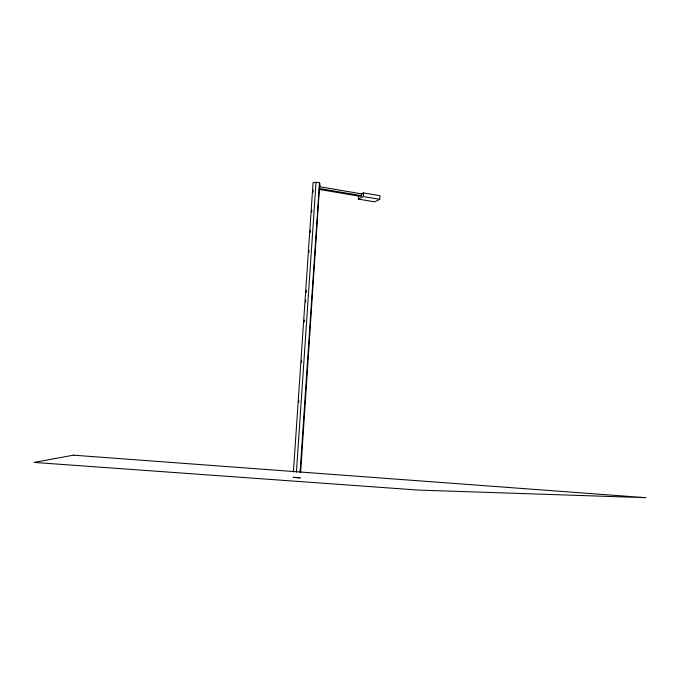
<?xml version="1.0" encoding="UTF-8"?>
<svg xmlns="http://www.w3.org/2000/svg" width="680" height="680" viewBox="0 0 680 680"><rect width="100%" height="100%" fill="white"/><g stroke="black" fill="none" stroke-linecap="round" stroke-linejoin="round"><path stroke-width="1.02" d="M358.53 195.517L358.309 199.104L374.688 201.858L379.788 199.316L380.001 195.721L363.494 192.907L361.658 193.876L319.532 186.711L300.637 472.583M358.309 199.104L363.264 196.52L363.494 192.907M319.209 189.422L360.23 196.358L361.548 195.67L361.658 193.876M293.386 472.031L313.063 182.75L316.022 182.316L319.498 182.911L320.008 183.94L319.787 187.213L319.532 186.711M298.732 402.441L298.877 400.325M301.461 362.304L301.606 360.188M304.19 322.159L304.334 320.05M305.55 302.09L305.694 299.974M306.195 292.587L306.34 290.471M308.924 252.441L309.069 250.333M310.284 232.373L310.428 230.256M311.652 212.304L311.788 210.188M313.012 192.236L313.157 190.119M296.412 472.209L316.022 182.316M300.05 472.481L319.498 182.911M319.413 188.53L361.548 195.67M363.264 196.52L379.788 199.316M73.448 455.175L34 462.417L418.14 490.067L646 497.683L73.448 455.175M296.055 477.496L293.029 477.335L300.279 477.87L296.055 477.496"/></g></svg>
